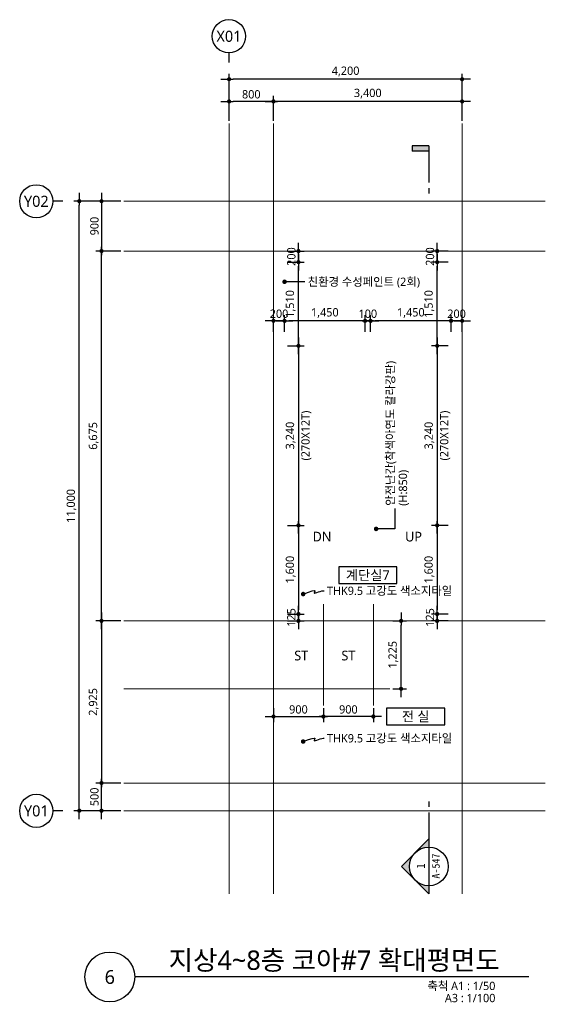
# Model space of a CAD drawing. Header units: millimetres. Extents: x 1467181 to 1850972, y 836037 to 895281.
# Drawn here: x 1532681 to 1542156, y 875511 to 893244 of the extents above; entities that cross this region are included whole.
import ezdxf
from ezdxf.enums import TextEntityAlignment as Align

# ---------------------------------------------------------------- set-up
doc = ezdxf.new("R2010")
doc.units = ezdxf.units.MM
doc.header["$MEASUREMENT"] = 0
doc.linetypes.add('CEN', pattern=[62, 60, -1, 0, -1])
doc.layers.get('0').update_dxf_attribs({"linetype": 'CONTINUOUS'})
for name, color, linetype, lineweight in [('A-AXIS-BUBL', 7, 'CONTINUOUS', 25), ('A-CNTL', 1, 'CEN', 15), ('A-DIMS', 7, 'CONTINUOUS', 25), ('A-MKXS-LEAD', 7, 'CONTINUOUS', 25), ('A-MKXS-MAK1', 3, 'CONTINUOUS', 25), ('A-MKXS-TEXT1', 3, 'CONTINUOUS', 25), ('A-MKXS-TEXT2', 7, 'CONTINUOUS', 25), ('A-MKXX-NAME', 3, 'CONTINUOUS', 25), ('A-MKXX-SYMB', 7, 'CONTINUOUS', 25), ('A-XXXX-SYMB', 7, 'CONTINUOUS', 25), ('A-XXXX-TXT1', 3, 'CONTINUOUS', 25), ('A-XXXX-TXT2', 3, 'CONTINUOUS', 25)]:
    doc.layers.add(name, color=color, linetype=linetype, lineweight=lineweight)
doc.styles.add('HY울릉도L', font='')
doc.styles.add('돋움체', font='')
doc.styles.add('맑은고딕', font='malgun.ttf')
doc.styles.get('HY울릉도L').set_extended_font_data('HYwulM')
doc.styles.get('돋움체').set_extended_font_data('DotumChe')
doc.dimstyles.new('CDIM', dxfattribs={"dimtxt": 3, "dimasz": 1.5, "dimexe": 2, "dimexo": 1, "dimgap": 1, "dimtad": 1, "dimdec": 0, "dimrnd": 0.5, "dimzin": 0, "dimdsep": 32, "dimlunit": 6, "dimtxsty": 'HY울릉도L', "dimblk1": '_CIDOT', "dimblk2": '_CIDOT', "dimsah": 1, "dimcen": 5.5, "dimclrd": 2, "dimclre": 2, "dimclrt": 7, "dimadec": 0, "dimazin": 0, "dimtfac": 1, "dimtdec": 0, "dimtix": 1, "dimtmove": 2, "dimatfit": 1, "dimldrblk": '_CIDOT', "dimfxl": 1, "dimtolj": 1, "dimtzin": 0, "dimlwd": -1, "dimarcsym": 0})

# ---------------------------------------------------------------- blocks, each defined once
blk = doc.blocks.new('_CIDOT')
at = {"color": 0, "linetype": 'ByBlock'}
blk.add_line((2, 0), (-1, 0), dxfattribs=at)
at = {"color": 0, "linetype": 'ByBlock', "const_width": 0.5}
blk.add_lwpolyline([(-0.25, 0, 1), (0.25, 0, 1)], format="xyb", close=True, dxfattribs=at)
blk = doc.blocks.new('*D186')
at = {"layer": 'A-DIMS', "lineweight": -2, "transparency": 16777216}
for p, q in [((800, 12450), (800, 12900)), ((4200, 12450), (4200, 12900))]:
    blk.add_line(p, q, dxfattribs=at)
at = {"layer": 'A-DIMS', "transparency": 16777216}
blk.add_line((4125, 12800), (875, 12800), dxfattribs=at)
at = {"layer": 'A-DIMS', "transparency": 16777216, "xscale": 75, "yscale": 75, "zscale": 75, "rotation": 180}
blk.add_blockref('_CIDOT', (800, 12800), dxfattribs=at)
at = {"layer": 'A-DIMS', "transparency": 16777216, "xscale": 75, "yscale": 75, "zscale": 75}
blk.add_blockref('_CIDOT', (4200, 12800), dxfattribs=at)
at = {"layer": 'A-DIMS', "color": 3, "transparency": 16777216, "insert": (2500, 12940), "char_height": 150, "attachment_point": 5, "style": '맑은고딕'}
blk.add_mtext('\\A1;3,400', dxfattribs=at)
blk = doc.blocks.new('*D187')
at = {"layer": 'A-DIMS', "lineweight": -2, "transparency": 16777216}
for p, q in [((-1950, 10100), (-2400, 10100)), ((-1950, 3425), (-2400, 3425))]:
    blk.add_line(p, q, dxfattribs=at)
at = {"layer": 'A-DIMS', "transparency": 16777216}
blk.add_line((-2300, 3500), (-2300, 10025), dxfattribs=at)
at = {"layer": 'A-DIMS', "transparency": 16777216, "xscale": 75, "yscale": 75, "zscale": 75}
for p, rotation in [((-2300, 10100), 90), ((-2300, 3425), 270)]:
    blk.add_blockref('_CIDOT', p, dxfattribs=dict(at, rotation=rotation))
at = {"layer": 'A-DIMS', "color": 3, "transparency": 16777216, "insert": (-2440, 6763), "char_height": 150, "attachment_point": 5, "rotation": 90, "style": '맑은고딕'}
blk.add_mtext('\\A1;6,675', dxfattribs=at)
blk = doc.blocks.new('*D188')
at = {"layer": 'A-DIMS', "lineweight": -2, "transparency": 16777216}
for p, q in [((0, 12450), (0, 12900)), ((800, 12450), (800, 12900))]:
    blk.add_line(p, q, dxfattribs=at)
at = {"layer": 'A-DIMS', "transparency": 16777216}
blk.add_line((725, 12800), (75, 12800), dxfattribs=at)
at = {"layer": 'A-DIMS', "transparency": 16777216, "xscale": 75, "yscale": 75, "zscale": 75, "rotation": 180}
blk.add_blockref('_CIDOT', (0, 12800), dxfattribs=at)
at = {"layer": 'A-DIMS', "transparency": 16777216, "xscale": 75, "yscale": 75, "zscale": 75}
blk.add_blockref('_CIDOT', (800, 12800), dxfattribs=at)
at = {"layer": 'A-DIMS', "color": 3, "transparency": 16777216, "insert": (400, 12927), "char_height": 150, "attachment_point": 5, "style": '맑은고딕'}
blk.add_mtext('\\A1;800', dxfattribs=at)
blk = doc.blocks.new('*D189')
at = {"layer": 'A-DIMS', "lineweight": -2, "transparency": 16777216}
for p, q in [((0, 12450), (0, 13300)), ((4200, 12450), (4200, 13300))]:
    blk.add_line(p, q, dxfattribs=at)
at = {"layer": 'A-DIMS', "transparency": 16777216}
blk.add_line((4125, 13200), (75, 13200), dxfattribs=at)
at = {"layer": 'A-DIMS', "transparency": 16777216, "xscale": 75, "yscale": 75, "zscale": 75, "rotation": 180}
blk.add_blockref('_CIDOT', (0, 13200), dxfattribs=at)
at = {"layer": 'A-DIMS', "transparency": 16777216, "xscale": 75, "yscale": 75, "zscale": 75}
blk.add_blockref('_CIDOT', (4200, 13200), dxfattribs=at)
at = {"layer": 'A-DIMS', "color": 3, "transparency": 16777216, "insert": (2100, 13340), "char_height": 150, "attachment_point": 5, "style": '맑은고딕'}
blk.add_mtext('\\A1;4,200', dxfattribs=at)
blk = doc.blocks.new('*D190')
at = {"layer": 'A-DIMS', "lineweight": -2, "transparency": 16777216}
for p, q in [((-1950, 11000), (-2800, 11000)), ((-1950, 0), (-2800, 0))]:
    blk.add_line(p, q, dxfattribs=at)
at = {"layer": 'A-DIMS', "transparency": 16777216}
blk.add_line((-2700, 75), (-2700, 10925), dxfattribs=at)
at = {"layer": 'A-DIMS', "transparency": 16777216, "xscale": 75, "yscale": 75, "zscale": 75}
for p, rotation in [((-2700, 11000), 90), ((-2700, 0), 270)]:
    blk.add_blockref('_CIDOT', p, dxfattribs=dict(at, rotation=rotation))
at = {"layer": 'A-DIMS', "color": 3, "transparency": 16777216, "insert": (-2840, 5500), "char_height": 150, "attachment_point": 5, "rotation": 90, "style": '맑은고딕'}
blk.add_mtext('\\A1;11,000', dxfattribs=at)
blk = doc.blocks.new('*D191')
at = {"layer": 'A-DIMS', "lineweight": -2, "transparency": 16777216}
for p, q in [((-1950, 11000), (-2400, 11000)), ((-1950, 10100), (-2400, 10100))]:
    blk.add_line(p, q, dxfattribs=at)
at = {"layer": 'A-DIMS', "transparency": 16777216}
blk.add_line((-2300, 10925), (-2300, 10175), dxfattribs=at)
at = {"layer": 'A-DIMS', "transparency": 16777216, "xscale": 75, "yscale": 75, "zscale": 75}
for p, rotation in [((-2300, 11000), 90), ((-2300, 10100), 270)]:
    blk.add_blockref('_CIDOT', p, dxfattribs=dict(at, rotation=rotation))
at = {"layer": 'A-DIMS', "color": 3, "transparency": 16777216, "insert": (-2427, 10550), "char_height": 150, "attachment_point": 5, "rotation": 90, "style": '맑은고딕'}
blk.add_mtext('\\A1;900', dxfattribs=at)
blk = doc.blocks.new('*D192')
at = {"layer": 'A-DIMS', "lineweight": -2, "transparency": 16777216}
for p, q in [((-1950, 3425), (-2400, 3425)), ((-1950, 500), (-2400, 500))]:
    blk.add_line(p, q, dxfattribs=at)
at = {"layer": 'A-DIMS', "transparency": 16777216}
blk.add_line((-2300, 3350), (-2300, 575), dxfattribs=at)
at = {"layer": 'A-DIMS', "transparency": 16777216, "xscale": 75, "yscale": 75, "zscale": 75}
for p, rotation in [((-2300, 3425), 90), ((-2300, 500), 270)]:
    blk.add_blockref('_CIDOT', p, dxfattribs=dict(at, rotation=rotation))
at = {"layer": 'A-DIMS', "color": 3, "transparency": 16777216, "insert": (-2440, 1963), "char_height": 150, "attachment_point": 5, "rotation": 90, "style": '맑은고딕'}
blk.add_mtext('\\A1;2,925', dxfattribs=at)
blk = doc.blocks.new('*D193')
at = {"layer": 'A-DIMS', "lineweight": -2, "transparency": 16777216}
for p, q in [((1700, 1850), (1700, 1600)), ((2600, 1850), (2600, 1600))]:
    blk.add_line(p, q, dxfattribs=at)
at = {"layer": 'A-DIMS', "transparency": 16777216}
blk.add_line((2525, 1700), (1775, 1700), dxfattribs=at)
at = {"layer": 'A-DIMS', "transparency": 16777216, "xscale": 75, "yscale": 75, "zscale": 75, "rotation": 180}
blk.add_blockref('_CIDOT', (1700, 1700), dxfattribs=at)
at = {"layer": 'A-DIMS', "transparency": 16777216, "xscale": 75, "yscale": 75, "zscale": 75}
blk.add_blockref('_CIDOT', (2600, 1700), dxfattribs=at)
at = {"layer": 'A-DIMS', "color": 3, "transparency": 16777216, "insert": (2150, 1827), "char_height": 150, "attachment_point": 5, "style": '맑은고딕'}
blk.add_mtext('\\A1;900', dxfattribs=at)
blk = doc.blocks.new('*D194')
at = {"layer": 'A-DIMS', "lineweight": -2, "transparency": 16777216}
for p, q in [((800, 1850), (800, 1600)), ((1700, 1850), (1700, 1600))]:
    blk.add_line(p, q, dxfattribs=at)
at = {"layer": 'A-DIMS', "transparency": 16777216}
blk.add_line((875, 1700), (1625, 1700), dxfattribs=at)
at = {"layer": 'A-DIMS', "transparency": 16777216, "xscale": 75, "yscale": 75, "zscale": 75, "rotation": 180}
blk.add_blockref('_CIDOT', (800, 1700), dxfattribs=at)
at = {"layer": 'A-DIMS', "transparency": 16777216, "xscale": 75, "yscale": 75, "zscale": 75}
blk.add_blockref('_CIDOT', (1700, 1700), dxfattribs=at)
at = {"layer": 'A-DIMS', "color": 3, "transparency": 16777216, "insert": (1250, 1827), "char_height": 150, "attachment_point": 5, "style": '맑은고딕'}
blk.add_mtext('\\A1;900', dxfattribs=at)
blk = doc.blocks.new('*D195')
at = {"layer": 'A-DIMS', "lineweight": -2, "transparency": 16777216}
for p, q in [((2950, 3425), (3200, 3425)), ((2950, 2200), (3200, 2200))]:
    blk.add_line(p, q, dxfattribs=at)
at = {"layer": 'A-DIMS', "transparency": 16777216}
blk.add_line((3100, 2275), (3100, 3350), dxfattribs=at)
at = {"layer": 'A-DIMS', "transparency": 16777216, "xscale": 75, "yscale": 75, "zscale": 75}
for p, rotation in [((3100, 3425), 90), ((3100, 2200), 270)]:
    blk.add_blockref('_CIDOT', p, dxfattribs=dict(at, rotation=rotation))
at = {"layer": 'A-DIMS', "color": 3, "transparency": 16777216, "insert": (2960, 2813), "char_height": 150, "attachment_point": 5, "rotation": 90, "style": '맑은고딕'}
blk.add_mtext('\\A1;1,225', dxfattribs=at)
blk = doc.blocks.new('*D196')
at = {"layer": 'A-DIMS', "lineweight": -2, "transparency": 16777216}
for p, q in [((-1950, 500), (-2400, 500)), ((-1950, 0), (-2400, 0))]:
    blk.add_line(p, q, dxfattribs=at)
at = {"layer": 'A-DIMS', "transparency": 16777216}
blk.add_line((-2300, 75), (-2300, 425), dxfattribs=at)
at = {"layer": 'A-DIMS', "transparency": 16777216, "xscale": 75, "yscale": 75, "zscale": 75}
for p, rotation in [((-2300, 500), 90), ((-2300, 0), 270)]:
    blk.add_blockref('_CIDOT', p, dxfattribs=dict(at, rotation=rotation))
at = {"layer": 'A-DIMS', "color": 3, "transparency": 16777216, "insert": (-2427, 250), "char_height": 150, "attachment_point": 5, "rotation": 90, "style": '맑은고딕'}
blk.add_mtext('\\A1;500', dxfattribs=at)
blk = doc.blocks.new('CORE 7- 단면')
at = {"layer": 'A-MKXS-MAK1'}
blk.add_hatch(color=256, dxfattribs=at).paths.add_polyline_path([(22637, 12898), (22637, 12998), (22937, 12998), (22937, 12898)])
h = blk.add_hatch(color=256, dxfattribs=at)
h.paths.add_polyline_path([(22442, -7), (22690, 241, 0.414214), (22690, -254)])
h.paths.add_polyline_path([(22690, 241), (22937, 488), (22937, 343, 0.198912)])
h.paths.add_polyline_path([(22690, -254, 0.198912), (22937, -357), (22937, -502)])
for p, q in [((22637, 12998), (22637, 12898)), ((22937, 12998), (22637, 12998)), ((22937, 12998), (22937, 12335)), ((22937, 12898), (22637, 12898)), ((22937, 12235), (22937, 12135)), ((22937, 1166), (22937, 1066)), ((22937, 966), (22937, -502)), ((22937, 488), (22442, -7)), ((22937, -502), (22442, -7))]:
    blk.add_line(p, q, dxfattribs=at)
blk.add_circle((22937, -7), 350, dxfattribs=at)
at = {"layer": 'A-MKXS-TEXT2', "style": '돋움체'}
for s, height, p in [('A-547', 140, (23065, 0)), ('1', 150, (22793, -2))]:
    blk.add_text(s, height=height, rotation=90, dxfattribs=at).set_placement(p, align=Align.MIDDLE)
blk = doc.blocks.new('*D250')
at = {"layer": 'A-DIMS', "lineweight": -2, "transparency": 16777216}
for p, q in [((1540406, 887359), (1540106, 887359)), ((1540406, 884119), (1540106, 884119))]:
    blk.add_line(p, q, dxfattribs=at)
at = {"layer": 'A-DIMS', "transparency": 16777216}
blk.add_line((1540206, 887284), (1540206, 884194), dxfattribs=at)
at = {"layer": 'A-DIMS', "transparency": 16777216, "xscale": 75, "yscale": 75, "zscale": 75}
for p, rotation in [((1540206, 887359), 90), ((1540206, 884119), 270)]:
    blk.add_blockref('_CIDOT', p, dxfattribs=dict(at, rotation=rotation))
at = {"layer": 'A-DIMS', "color": 3, "transparency": 16777216, "char_height": 150, "attachment_point": 5, "rotation": 90, "style": '맑은고딕'}
for s, insert in [('\\A1;(270X12T)', (1540349, 885739)), ('\\A1;3,240', (1540066, 885739))]:
    blk.add_mtext(s, dxfattribs=dict(at, insert=insert))
blk = doc.blocks.new('*D251')
at = {"layer": 'A-DIMS', "lineweight": -2, "transparency": 16777216}
for p, q in [((1540406, 888869), (1540106, 888869)), ((1540406, 887359), (1540106, 887359))]:
    blk.add_line(p, q, dxfattribs=at)
at = {"layer": 'A-DIMS', "transparency": 16777216}
blk.add_line((1540206, 887434), (1540206, 888794), dxfattribs=at)
at = {"layer": 'A-DIMS', "transparency": 16777216, "xscale": 75, "yscale": 75, "zscale": 75}
for p, rotation in [((1540206, 888869), 90), ((1540206, 887359), 270)]:
    blk.add_blockref('_CIDOT', p, dxfattribs=dict(at, rotation=rotation))
at = {"layer": 'A-DIMS', "color": 3, "transparency": 16777216, "insert": (1540065, 888114), "char_height": 150, "attachment_point": 5, "rotation": 90, "style": '맑은고딕'}
blk.add_mtext('\\A1;1,510', dxfattribs=at)
blk = doc.blocks.new('*D252')
at = {"layer": 'A-DIMS', "transparency": 16777216}
for p, q in [((1540206, 889144), (1540206, 889219)), ((1540206, 888869), (1540206, 889069)), ((1540206, 888794), (1540206, 888719))]:
    blk.add_line(p, q, dxfattribs=at)
at = {"layer": 'A-DIMS', "lineweight": -2, "transparency": 16777216}
for p, q in [((1540406, 889069), (1540106, 889069)), ((1540406, 888869), (1540106, 888869))]:
    blk.add_line(p, q, dxfattribs=at)
at = {"layer": 'A-DIMS', "transparency": 16777216, "xscale": 75, "yscale": 75, "zscale": 75}
for p, rotation in [((1540206, 889069), 270), ((1540206, 888869), 90)]:
    blk.add_blockref('_CIDOT', p, dxfattribs=dict(at, rotation=rotation))
at = {"layer": 'A-DIMS', "color": 3, "transparency": 16777216, "insert": (1540078, 888969), "char_height": 150, "attachment_point": 5, "rotation": 90, "style": '맑은고딕'}
blk.add_mtext('\\A1;200', dxfattribs=at)
blk = doc.blocks.new('*D253')
at = {"layer": 'A-DIMS', "lineweight": -2, "transparency": 16777216}
for p, q in [((1539006, 887609), (1539006, 887909)), ((1540456, 887609), (1540456, 887909))]:
    blk.add_line(p, q, dxfattribs=at)
at = {"layer": 'A-DIMS', "transparency": 16777216}
blk.add_line((1540381, 887809), (1539081, 887809), dxfattribs=at)
at = {"layer": 'A-DIMS', "transparency": 16777216, "xscale": 75, "yscale": 75, "zscale": 75, "rotation": 180}
blk.add_blockref('_CIDOT', (1539006, 887809), dxfattribs=at)
at = {"layer": 'A-DIMS', "transparency": 16777216, "xscale": 75, "yscale": 75, "zscale": 75}
blk.add_blockref('_CIDOT', (1540456, 887809), dxfattribs=at)
at = {"layer": 'A-DIMS', "color": 3, "transparency": 16777216, "insert": (1539731, 887950), "char_height": 150, "attachment_point": 5, "style": '맑은고딕'}
blk.add_mtext('\\A1;1,450', dxfattribs=at)
blk = doc.blocks.new('*D254')
at = {"layer": 'A-DIMS', "lineweight": -2, "transparency": 16777216}
for p, q in [((1540456, 887609), (1540456, 887909)), ((1540656, 887609), (1540656, 887909))]:
    blk.add_line(p, q, dxfattribs=at)
at = {"layer": 'A-DIMS', "transparency": 16777216}
for p, q in [((1540381, 887809), (1540306, 887809)), ((1540656, 887809), (1540456, 887809)), ((1540731, 887809), (1540806, 887809))]:
    blk.add_line(p, q, dxfattribs=at)
at = {"layer": 'A-DIMS', "transparency": 16777216, "xscale": 75, "yscale": 75, "zscale": 75}
blk.add_blockref('_CIDOT', (1540456, 887809), dxfattribs=at)
at = {"layer": 'A-DIMS', "transparency": 16777216, "xscale": 75, "yscale": 75, "zscale": 75, "rotation": 180}
blk.add_blockref('_CIDOT', (1540656, 887809), dxfattribs=at)
at = {"layer": 'A-DIMS', "color": 3, "transparency": 16777216, "insert": (1540556, 887937), "char_height": 150, "attachment_point": 5, "style": '맑은고딕'}
blk.add_mtext('\\A1;200', dxfattribs=at)
blk = doc.blocks.new('*D255')
at = {"layer": 'A-DIMS', "lineweight": -2, "transparency": 16777216}
for p, q in [((1537456, 887609), (1537456, 887909)), ((1538906, 887609), (1538906, 887909))]:
    blk.add_line(p, q, dxfattribs=at)
at = {"layer": 'A-DIMS', "transparency": 16777216}
blk.add_line((1538831, 887809), (1537531, 887809), dxfattribs=at)
at = {"layer": 'A-DIMS', "transparency": 16777216, "xscale": 75, "yscale": 75, "zscale": 75, "rotation": 180}
blk.add_blockref('_CIDOT', (1537456, 887809), dxfattribs=at)
at = {"layer": 'A-DIMS', "transparency": 16777216, "xscale": 75, "yscale": 75, "zscale": 75}
blk.add_blockref('_CIDOT', (1538906, 887809), dxfattribs=at)
at = {"layer": 'A-DIMS', "color": 3, "transparency": 16777216, "insert": (1538181, 887950), "char_height": 150, "attachment_point": 5, "style": '맑은고딕'}
blk.add_mtext('\\A1;1,450', dxfattribs=at)
blk = doc.blocks.new('*D256')
at = {"layer": 'A-DIMS', "lineweight": -2, "transparency": 16777216}
for p, q in [((1538906, 887609), (1538906, 887909)), ((1539006, 887609), (1539006, 887909))]:
    blk.add_line(p, q, dxfattribs=at)
at = {"layer": 'A-DIMS', "transparency": 16777216}
for p, q in [((1538831, 887809), (1538756, 887809)), ((1539006, 887809), (1538906, 887809)), ((1539081, 887809), (1539156, 887809))]:
    blk.add_line(p, q, dxfattribs=at)
at = {"layer": 'A-DIMS', "transparency": 16777216, "xscale": 75, "yscale": 75, "zscale": 75}
blk.add_blockref('_CIDOT', (1538906, 887809), dxfattribs=at)
at = {"layer": 'A-DIMS', "transparency": 16777216, "xscale": 75, "yscale": 75, "zscale": 75, "rotation": 180}
blk.add_blockref('_CIDOT', (1539006, 887809), dxfattribs=at)
at = {"layer": 'A-DIMS', "color": 3, "transparency": 16777216, "insert": (1538956, 887937), "char_height": 150, "attachment_point": 5, "style": '맑은고딕'}
blk.add_mtext('\\A1;100', dxfattribs=at)
blk = doc.blocks.new('*D257')
at = {"layer": 'A-DIMS', "lineweight": -2, "transparency": 16777216}
for p, q in [((1537256, 887609), (1537256, 887909)), ((1537456, 887609), (1537456, 887909))]:
    blk.add_line(p, q, dxfattribs=at)
at = {"layer": 'A-DIMS', "transparency": 16777216}
for p, q in [((1537181, 887809), (1537106, 887809)), ((1537456, 887809), (1537256, 887809)), ((1537531, 887809), (1537606, 887809))]:
    blk.add_line(p, q, dxfattribs=at)
at = {"layer": 'A-DIMS', "transparency": 16777216, "xscale": 75, "yscale": 75, "zscale": 75}
blk.add_blockref('_CIDOT', (1537256, 887809), dxfattribs=at)
at = {"layer": 'A-DIMS', "transparency": 16777216, "xscale": 75, "yscale": 75, "zscale": 75, "rotation": 180}
blk.add_blockref('_CIDOT', (1537456, 887809), dxfattribs=at)
at = {"layer": 'A-DIMS', "color": 3, "transparency": 16777216, "insert": (1537356, 887937), "char_height": 150, "attachment_point": 5, "style": '맑은고딕'}
blk.add_mtext('\\A1;200', dxfattribs=at)
blk = doc.blocks.new('*D258')
at = {"layer": 'A-DIMS', "lineweight": -2, "transparency": 16777216}
for p, q in [((1537506, 887359), (1537806, 887359)), ((1537506, 884119), (1537806, 884119))]:
    blk.add_line(p, q, dxfattribs=at)
at = {"layer": 'A-DIMS', "transparency": 16777216}
blk.add_line((1537706, 887284), (1537706, 884194), dxfattribs=at)
at = {"layer": 'A-DIMS', "transparency": 16777216, "xscale": 75, "yscale": 75, "zscale": 75}
for p, rotation in [((1537706, 887359), 90), ((1537706, 884119), 270)]:
    blk.add_blockref('_CIDOT', p, dxfattribs=dict(at, rotation=rotation))
at = {"layer": 'A-DIMS', "color": 3, "transparency": 16777216, "char_height": 150, "attachment_point": 5, "rotation": 90, "style": '맑은고딕'}
for s, insert in [('\\A1;(270X12T)', (1537849, 885739)), ('\\A1;3,240', (1537566, 885739))]:
    blk.add_mtext(s, dxfattribs=dict(at, insert=insert))
blk = doc.blocks.new('*D259')
at = {"layer": 'A-DIMS', "lineweight": -2, "transparency": 16777216}
for p, q in [((1537506, 888869), (1537806, 888869)), ((1537506, 887359), (1537806, 887359))]:
    blk.add_line(p, q, dxfattribs=at)
at = {"layer": 'A-DIMS', "transparency": 16777216}
blk.add_line((1537706, 887434), (1537706, 888794), dxfattribs=at)
at = {"layer": 'A-DIMS', "transparency": 16777216, "xscale": 75, "yscale": 75, "zscale": 75}
for p, rotation in [((1537706, 888869), 90), ((1537706, 887359), 270)]:
    blk.add_blockref('_CIDOT', p, dxfattribs=dict(at, rotation=rotation))
at = {"layer": 'A-DIMS', "color": 3, "transparency": 16777216, "insert": (1537565, 888114), "char_height": 150, "attachment_point": 5, "rotation": 90, "style": '맑은고딕'}
blk.add_mtext('\\A1;1,510', dxfattribs=at)
blk = doc.blocks.new('*D260')
at = {"layer": 'A-DIMS', "lineweight": -2, "transparency": 16777216}
for p, q in [((1537506, 884119), (1537806, 884119)), ((1537506, 882519), (1537806, 882519))]:
    blk.add_line(p, q, dxfattribs=at)
at = {"layer": 'A-DIMS', "transparency": 16777216}
blk.add_line((1537706, 884044), (1537706, 882594), dxfattribs=at)
at = {"layer": 'A-DIMS', "transparency": 16777216, "xscale": 75, "yscale": 75, "zscale": 75}
for p, rotation in [((1537706, 884119), 90), ((1537706, 882519), 270)]:
    blk.add_blockref('_CIDOT', p, dxfattribs=dict(at, rotation=rotation))
at = {"layer": 'A-DIMS', "color": 3, "transparency": 16777216, "insert": (1537565, 883319), "char_height": 150, "attachment_point": 5, "rotation": 90, "style": '맑은고딕'}
blk.add_mtext('\\A1;1,600', dxfattribs=at)
blk = doc.blocks.new('*D261')
at = {"layer": 'A-DIMS', "transparency": 16777216}
for p, q in [((1537706, 889144), (1537706, 889219)), ((1537706, 888869), (1537706, 889069)), ((1537706, 888794), (1537706, 888719))]:
    blk.add_line(p, q, dxfattribs=at)
at = {"layer": 'A-DIMS', "lineweight": -2, "transparency": 16777216}
for p, q in [((1537506, 889069), (1537806, 889069)), ((1537506, 888869), (1537806, 888869))]:
    blk.add_line(p, q, dxfattribs=at)
at = {"layer": 'A-DIMS', "transparency": 16777216, "xscale": 75, "yscale": 75, "zscale": 75}
for p, rotation in [((1537706, 889069), 270), ((1537706, 888869), 90)]:
    blk.add_blockref('_CIDOT', p, dxfattribs=dict(at, rotation=rotation))
at = {"layer": 'A-DIMS', "color": 3, "transparency": 16777216, "insert": (1537578, 888969), "char_height": 150, "attachment_point": 5, "rotation": 90, "style": '맑은고딕'}
blk.add_mtext('\\A1;200', dxfattribs=at)
blk = doc.blocks.new('*D247')
at = {"layer": 'A-DIMS', "transparency": 16777216}
for p, q in [((1540206, 882594), (1540206, 882669)), ((1540206, 882519), (1540206, 882394)), ((1540206, 882319), (1540206, 882244))]:
    blk.add_line(p, q, dxfattribs=at)
at = {"layer": 'A-DIMS', "lineweight": -2, "transparency": 16777216}
for p, q in [((1540406, 882519), (1540106, 882519)), ((1540406, 882394), (1540106, 882394))]:
    blk.add_line(p, q, dxfattribs=at)
at = {"layer": 'A-DIMS', "transparency": 16777216, "xscale": 75, "yscale": 75, "zscale": 75}
for p, rotation in [((1540206, 882519), 270), ((1540206, 882394), 90)]:
    blk.add_blockref('_CIDOT', p, dxfattribs=dict(at, rotation=rotation))
at = {"layer": 'A-DIMS', "color": 3, "transparency": 16777216, "insert": (1540078, 882457), "char_height": 150, "attachment_point": 5, "rotation": 90, "style": '맑은고딕'}
blk.add_mtext('\\A1;125', dxfattribs=at)
blk = doc.blocks.new('*D248')
at = {"layer": 'A-DIMS', "transparency": 16777216}
for p, q in [((1537706, 882594), (1537706, 882669)), ((1537706, 882519), (1537706, 882394)), ((1537706, 882319), (1537706, 882244))]:
    blk.add_line(p, q, dxfattribs=at)
at = {"layer": 'A-DIMS', "lineweight": -2, "transparency": 16777216}
for p, q in [((1537506, 882519), (1537806, 882519)), ((1537506, 882394), (1537806, 882394))]:
    blk.add_line(p, q, dxfattribs=at)
at = {"layer": 'A-DIMS', "transparency": 16777216, "xscale": 75, "yscale": 75, "zscale": 75}
for p, rotation in [((1537706, 882519), 270), ((1537706, 882394), 90)]:
    blk.add_blockref('_CIDOT', p, dxfattribs=dict(at, rotation=rotation))
at = {"layer": 'A-DIMS', "color": 3, "transparency": 16777216, "insert": (1537578, 882457), "char_height": 150, "attachment_point": 5, "rotation": 90, "style": '맑은고딕'}
blk.add_mtext('\\A1;125', dxfattribs=at)
blk = doc.blocks.new('*D249')
at = {"layer": 'A-DIMS', "lineweight": -2, "transparency": 16777216}
for p, q in [((1540406, 884119), (1540106, 884119)), ((1540406, 882519), (1540106, 882519))]:
    blk.add_line(p, q, dxfattribs=at)
at = {"layer": 'A-DIMS', "transparency": 16777216}
blk.add_line((1540206, 884044), (1540206, 882594), dxfattribs=at)
at = {"layer": 'A-DIMS', "transparency": 16777216, "xscale": 75, "yscale": 75, "zscale": 75}
for p, rotation in [((1540206, 884119), 90), ((1540206, 882519), 270)]:
    blk.add_blockref('_CIDOT', p, dxfattribs=dict(at, rotation=rotation))
at = {"layer": 'A-DIMS', "color": 3, "transparency": 16777216, "insert": (1540065, 883319), "char_height": 150, "attachment_point": 5, "rotation": 90, "style": '맑은고딕'}
blk.add_mtext('\\A1;1,600', dxfattribs=at)
blk = doc.blocks.new('CORE7_GRID')
at = {"layer": 'A-AXIS-BUBL', "ltscale": 0.2}
for p, q in [((0, 13500), (0, 13675)), ((-3000, 11000), (-3175, 11000)), ((-3000, 0), (-3175, 0))]:
    blk.add_line(p, q, dxfattribs=at)
for centre in [(-2.9, 13975), (-3475, 10997.1), (-3475, -2.9)]:
    blk.add_circle(centre, 300, dxfattribs=at)
at = {"layer": 'A-CNTL'}
for p, q in [((0, -1500), (0, 12400)), ((800, -1500), (800, 12400)), ((4200, -1500), (4200, 12400)), ((-1900, 11000), (5700, 11000)), ((-1900, 10100), (5700, 10100)), ((1700, 1900), (1700, 3725)), ((2600, 1900), (2600, 3725)), ((-1900, 3425), (5700, 3425)), ((-1900, 2200), (2900, 2200)), ((-1900, 500), (5700, 500)), ((-1900, 0), (5700, 0))]:
    blk.add_line(p, q, dxfattribs=at)
at = {"layer": 'A-XXXX-TXT2', "ltscale": 0.2, "style": '맑은고딕'}
for s, p in [('X01', (-2.9, 13975)), ('Y02', (-3475, 10997.1)), ('Y01', (-3475, -2.9))]:
    blk.add_text(s, height=200, dxfattribs=at).set_placement(p, align=Align.MIDDLE)
at = {"layer": 'A-DIMS'}
for base, p1, p2, angle, picture, middle in [((0, 13200), (4200, 12400), (0, 12400), 180, '*D189', (2100, 13340.1)), ((0, 12800), (800, 12400), (0, 12400), 180, '*D188', (400, 12927.5)), ((800, 12800), (4200, 12400), (800, 12400), 180, '*D186', (2500, 12940.1)), ((-2700, 11000), (-1900, 0), (-1900, 11000), 270, '*D190', (-2840.5, 5500)), ((-2300, 10100), (-1900, 11000), (-1900, 10100), 90, '*D191', (-2427.5, 10550)), ((-2300, 10100), (-1900, 3425), (-1900, 10100), 270, '*D187', (-2440.1, 6762.5)), ((-2300, 500), (-1900, 3425), (-1900, 500), 90, '*D192', (-2440.1, 1962.5)), ((3100, 3425), (2900, 2200), (2900, 3425), 90, '*D195', (2959.5, 2812.5)), ((1700, 1700), (2600, 1900), (1700, 1900), 180, '*D193', (2150, 1827.5)), ((-2300, 500), (-1900, 0), (-1900, 500), 270, '*D196', (-2427.5, 250))]:
    dim = blk.add_linear_dim(base=base, p1=p1, p2=p2, angle=angle, dimstyle='CDIM', override={"dimscale": 50, "dimtxsty": '맑은고딕', "dimclrd": 256, "dimclre": 256, "dimclrt": 3}, dxfattribs=at)
    dim.commit()
    dim.dimension.update_dxf_attribs({"geometry": picture, "text_midpoint": middle})
dim = blk.add_linear_dim(base=(1700, 1700), p1=(800, 1900), p2=(1700, 1900), dimstyle='CDIM', override={"dimscale": 50, "dimtxsty": '맑은고딕', "dimclrd": 256, "dimclre": 256, "dimclrt": 3}, dxfattribs=at)
dim.commit()
dim.dimension.update_dxf_attribs({"geometry": '*D194', "text_midpoint": (1250, 1827.5)})

msp = doc.modelspace()

# ---------------------------------------------------------------- linework, layer by layer
at = {"layer": 'A-MKXS-LEAD', "const_width": 40}
for points in [[(1537434.9, 888516.9, 1), (1537476.3, 888512.7, 1)], [(1539107.8, 884033.6, -1), (1539103.7, 884075.1, -1)], [(1537769.9, 882881.4, 1), (1537811.3, 882877.2, 1)], [(1537769.7, 880219.8, 1), (1537811.2, 880215.6, 1)]]:
    msp.add_lwpolyline(points, format="xyb", close=True, dxfattribs=at)
at = {"layer": 'A-MKXS-LEAD'}
for points in [[(1537822.6, 888514.8), (1537455.6, 888514.8), (1537455.6, 888514.8)], [(1539445.1, 884421.4), (1539445.1, 884054.4), (1539105.8, 884054.4)], [(1537789.8, 882879), (1537887.5, 882915.8), (1537951.2, 882935.7), (1537987.5, 882942.2), (1538002.8, 882938.7), (1538004, 882928.8), (1537997.5, 882916), (1537990, 882903.8), (1537988, 882895.7), (1537996.7, 882894.4), (1538014.8, 882898.8), (1538039.7, 882907), (1538068.6, 882917.1), (1538098.8, 882927.2), (1538127.6, 882935.4), (1538152.3, 882939.7), (1538170.1, 882938.3)], [(1537789.6, 880217.4), (1537887.4, 880254.3), (1537951.1, 880274.2), (1537987.3, 880280.6), (1538002.7, 880277.1), (1538003.8, 880267.2), (1537997.4, 880254.4), (1537989.8, 880242.2), (1537987.9, 880234.2), (1537996.5, 880232.8), (1538014.7, 880237.2), (1538039.5, 880245.4), (1538068.4, 880255.5), (1538098.6, 880265.6), (1538127.4, 880273.8), (1538152.1, 880278.1), (1538170, 880276.7)]]:
    msp.add_lwpolyline(points, dxfattribs=at)
at = {"layer": 'A-MKXX-SYMB'}
for points in [[(1539480.7, 883369.4), (1538430.7, 883369.4), (1538430.7, 883069.4), (1539480.7, 883069.4)], [(1540344, 880819.4), (1539294, 880819.4), (1539294, 880519.4), (1540344, 880519.4)]]:
    msp.add_lwpolyline(points, close=True, dxfattribs=at)
at = {"layer": 'A-XXXX-SYMB'}
msp.add_line((1541855.7, 875969.4), (1534755.7, 875969.4), dxfattribs=at)
msp.add_circle((1534305.7, 875969.4), 450, dxfattribs=at)

# ---------------------------------------------------------------- block references
at = {"layer": 'A-DIMS'}
for name, p in [('CORE7_GRID', (1536455.7, 878969.4)), ('CORE 7- 단면', (1517118.4, 877971))]:
    msp.add_blockref(name, p, dxfattribs=at)

# ---------------------------------------------------------------- texts
at = {"layer": 'A-MKXS-TEXT1', "style": '맑은고딕'}
for s, p in [('친환경 수성페인트 (2회)', (1537872.6, 888514.8)), ('THK9.5 고강도 색소지타일', (1538220.1, 882938.3)), ('THK9.5 고강도 색소지타일', (1538220, 880276.7))]:
    msp.add_text(s, height=150, dxfattribs=at).set_placement(p, align=Align.MIDDLE_LEFT)
for s, p in [('안전난간(착색아연도 칼라강판)', (1539361.7, 884471.4)), ('(H:850)', (1539589.2, 884471.4))]:
    msp.add_text(s, height=150, rotation=90, dxfattribs=at).set_placement(p, align=Align.MIDDLE_LEFT)
at = {"layer": 'A-MKXX-NAME', "style": '맑은고딕'}
for s, p in [('DN', (1538130.8, 883915.6)), ('UP', (1539780.8, 883915.6)), ('계단실7', (1538955.7, 883219.4)), ('ST', (1537755.7, 881769.4)), ('ST', (1538605.7, 881769.4)), ('전 실', (1539819, 880669.4))]:
    msp.add_text(s, height=175, dxfattribs=at).set_placement(p, align=Align.MIDDLE_CENTER)
at = {"layer": 'A-XXXX-TXT1', "style": '맑은고딕'}
msp.add_text('지상4~8층 코아#7 확대평면도', height=350, dxfattribs=at).set_placement((1541333.7, 875992), align=Align.BOTTOM_RIGHT)
msp.add_text('6', height=250, dxfattribs=at).set_placement((1534305.7, 875969.4), align=Align.MIDDLE)
for s, p in [('축척 A1 : 1/50', (1541255.9, 875883.2)), ('A3 : 1/100', (1541255.9, 875664.3))]:
    msp.add_text(s, height=150, dxfattribs=at).set_placement(p, align=Align.TOP_RIGHT)

# ---------------------------------------------------------------- dimensions: what is measured, and where the dimension line sits
at = {"layer": 'A-DIMS'}
for base, p1, p2, picture, middle in [((1537705.7, 889069.4), (1537455.7, 888869.4), (1537455.7, 889069.4), '*D261', (1537578.2, 888969.4)), ((1540205.7, 889069.4), (1540455.7, 888869.4), (1540455.7, 889069.4), '*D252', (1540078.2, 888969.4)), ((1537705.7, 888869.4), (1537455.7, 887359.4), (1537455.7, 888869.4), '*D259', (1537565.2, 888114.4)), ((1540205.7, 888869.4), (1540455.7, 887359.4), (1540455.7, 888869.4), '*D251', (1540065.3, 888114.4))]:
    dim = msp.add_linear_dim(base=base, p1=p1, p2=p2, angle=90, dimstyle='CDIM', override={"dimscale": 50, "dimtxsty": '맑은고딕', "dimclrd": 256, "dimclre": 256, "dimclrt": 3}, dxfattribs=at)
    dim.commit()
    dim.dimension.update_dxf_attribs({"geometry": picture, "text_midpoint": middle})
for base, p1, p2, picture, middle in [((1537255.7, 887809.4), (1537455.7, 887559.4), (1537255.7, 887559.4), '*D257', (1537355.7, 887936.9)), ((1537455.7, 887809.4), (1538905.7, 887559.4), (1537455.7, 887559.4), '*D255', (1538180.7, 887949.8)), ((1538905.7, 887809.4), (1539005.7, 887559.4), (1538905.7, 887559.4), '*D256', (1538955.7, 887937.3)), ((1539005.7, 887809.4), (1540455.7, 887559.4), (1539005.7, 887559.4), '*D253', (1539730.7, 887949.8)), ((1540455.7, 887809.4), (1540655.7, 887559.4), (1540455.7, 887559.4), '*D254', (1540555.7, 887936.9))]:
    dim = msp.add_linear_dim(base=base, p1=p1, p2=p2, dimstyle='CDIM', override={"dimscale": 50, "dimtxsty": '맑은고딕', "dimclrd": 256, "dimclre": 256, "dimclrt": 3}, dxfattribs=at)
    dim.commit()
    dim.dimension.update_dxf_attribs({"geometry": picture, "text_midpoint": middle})
for base, p1, p2, text, picture, middle in [((1537705.7, 884119.4), (1537455.7, 887359.4), (1537455.7, 884119.4), '<>\\X(270X12T)', '*D258', (1537705.7, 885739.4)), ((1540205.7, 884119.4), (1540455.7, 887359.4), (1540455.7, 884119.4), '<>\\X(270X12T)', '*D250', (1540205.7, 885739.4)), ((1537705.7, 882519.4), (1537455.7, 884119.4), (1537455.7, 882519.4), '<>\\X', '*D260', (1537705.7, 883319.4)), ((1540205.7, 882519.4), (1540455.7, 884119.4), (1540455.7, 882519.4), '<>\\X', '*D249', (1540205.7, 883319.4)), ((1537705.7, 882394.4), (1537455.7, 882519.4), (1537455.7, 882394.4), '<>\\X', '*D248', (1537705.7, 882456.9)), ((1540205.7, 882394.4), (1540455.7, 882519.4), (1540455.7, 882394.4), '<>\\X', '*D247', (1540205.7, 882456.9))]:
    dim = msp.add_linear_dim(base=base, p1=p1, p2=p2, angle=90, text=text, dimstyle='CDIM', override={"dimscale": 50, "dimtxsty": '맑은고딕', "dimclrd": 256, "dimclre": 256, "dimclrt": 3}, dxfattribs=at)
    dim.commit()
    dim.dimension.update_dxf_attribs({"geometry": picture, "text_midpoint": middle})

doc.saveas('drawing.dxf')
